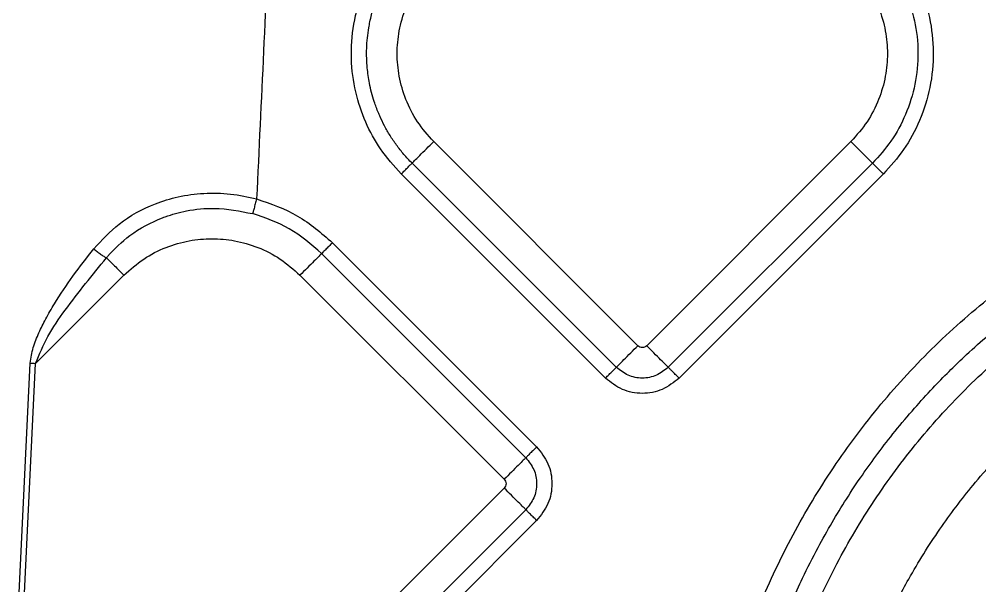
# Model space of a CAD drawing. Extents: x 832 to 912, y 781 to 934.
# Drawn here: x 865.679 to 868.777, y 832.644 to 834.473 of the extents above; entities that cross this region are included whole.
import ezdxf

# ---------------------------------------------------------------- set-up
doc = ezdxf.new("R2010")
doc.units = 0
doc.header["$MEASUREMENT"] = 0
doc.layers.add('1', color=4, linetype='Continuous')

# ---------------------------------------------------------------- blocks, each defined once
blk = doc.blocks.new('2026 SOVEREIGN HL')
at = {"layer": '1', "color": 3, "linetype": 'Continuous', "lineweight": 25}
for p, q in [((35.9451, 36.3246), (35.2863, 36.9834)), ((36.6322, 36.9834), (35.9734, 36.3246)), ((35.8754, 36.2548), (35.2166, 36.9137)), ((36.7019, 36.9137), (36.0431, 36.2548)), ((35.8405, 36.22), (35.1817, 36.8788)), ((36.7368, 36.8788), (36.078, 36.22)), ((34.9597, 36.6567), (35.6185, 35.9979)), ((34.9248, 36.6219), (35.5836, 35.9631)), ((34.0024, 36.2676), (34.287, 36.5522)), ((34.8551, 36.5522), (35.5139, 35.8933)), ((33.9493, 35.5271), (33.9848, 36.2685)), ((33.9669, 35.5263), (34.0024, 36.2676)), ((35.5139, 35.8651), (34.8551, 35.2062)), ((35.5836, 35.7953), (34.9248, 35.1365)), ((35.6185, 35.7605), (34.9597, 35.1017))]:
    blk.add_line(p, q, dxfattribs=at)
for radius in [1.7912, 1.7467]:
    blk.add_circle((38.5906, 34.5562), radius, dxfattribs=at)
for points, knots in [([(34.7595, 37.7505), (34.7522, 37.5919), (34.7375, 37.2746), (34.7226, 36.9572), (34.7152, 36.7985)], [0, 0, 0, 0, 0.499686, 1, 1, 1, 1]), ([(35.1817, 36.8788), (35.1584, 36.9049), (35.1129, 36.9556), (35.0641, 37.0462), (35.0311, 37.1444), (35.0173, 37.2517), (35.0252, 37.3634), (35.0564, 37.4724), (35.1079, 37.5731), (35.1573, 37.6287), (35.1817, 37.6561)], [0, 0, 0, 0, 0.121442, 0.236288, 0.355187, 0.480548, 0.610329, 0.741991, 0.872768, 1, 1, 1, 1]), ([(36.7368, 37.6561), (36.759, 37.6314), (36.8047, 37.5807), (36.8552, 37.4879), (36.8893, 37.3834), (36.9016, 37.2711), (36.8908, 37.1582), (36.8574, 37.0517), (36.8064, 36.9564), (36.7596, 36.9042), (36.7368, 36.8788)], [0, 0, 0, 0, 0.11509, 0.237016, 0.364589, 0.495522, 0.627141, 0.756681, 0.881633, 1, 1, 1, 1]), ([(35.2166, 36.9137), (35.2076, 36.923), (35.1899, 36.9415), (35.1664, 36.9715), (35.1456, 37.0022), (35.1275, 37.0337), (35.1155, 37.0586), (35.1044, 37.0847), (35.0915, 37.1194), (35.0789, 37.168), (35.0722, 37.2151), (35.0699, 37.2529), (35.07, 37.2851), (35.0722, 37.318), (35.0761, 37.3464), (35.0808, 37.3713), (35.0872, 37.3988), (35.099, 37.4376), (35.1159, 37.4784), (35.1352, 37.515), (35.1643, 37.563), (35.1943, 37.5963), (35.2166, 37.6212)], [0, 0, 0, 0, 0.049451, 0.097843, 0.145077, 0.191069, 0.2366, 0.250316, 0.299441, 0.377797, 0.441722, 0.480769, 0.522423, 0.564464, 0.606802, 0.63141, 0.661242, 0.714856, 0.78586, 0.829517, 0.872872, 1, 1, 1, 1]), ([(36.7019, 37.6212), (36.7221, 37.5988), (36.7637, 37.5526), (36.8097, 37.4681), (36.8408, 37.373), (36.852, 37.2708), (36.8421, 37.168), (36.8117, 37.0711), (36.7653, 36.9843), (36.7227, 36.9368), (36.7019, 36.9137)], [0, 0, 0, 0, 0.11509, 0.237016, 0.364588, 0.495523, 0.62714, 0.756681, 0.881633, 1, 1, 1, 1]), ([(35.2863, 36.9834), (35.2679, 37.0041), (35.2316, 37.0451), (35.1949, 37.1177), (35.1732, 37.1924), (35.1664, 37.2674), (35.1732, 37.3424), (35.1949, 37.4171), (35.2316, 37.4898), (35.2679, 37.5308), (35.2863, 37.5515)], [0, 0, 0, 0, 0.131359, 0.259988, 0.383484, 0.499999, 0.616515, 0.740011, 0.86864, 1, 1, 1, 1]), ([(36.6322, 37.5515), (36.6506, 37.5308), (36.6869, 37.4898), (36.7236, 37.4171), (36.7453, 37.3424), (36.7521, 37.2674), (36.7453, 37.1924), (36.7236, 37.1177), (36.6869, 37.0451), (36.6506, 37.0041), (36.6322, 36.9834)], [0, 0, 0, 0, 0.13136, 0.259989, 0.383485, 0.500001, 0.616516, 0.740012, 0.868641, 1, 1, 1, 1]), ([(36.1526, 34.5436), (36.1562, 34.6447), (36.1635, 34.8493), (36.2233, 35.1569), (36.313, 35.4382), (36.4275, 35.689), (36.5553, 35.9073), (36.7057, 36.1137), (36.8776, 36.3048), (37.0688, 36.4767), (37.275, 36.6271), (37.4933, 36.755), (37.7441, 36.8691), (38.0264, 36.9598), (38.334, 37.0174), (38.6133, 37.0344), (38.865, 37.023), (39.095, 36.9914), (39.3268, 36.9368), (39.5586, 36.8576), (39.7846, 36.7549), (40.003, 36.6271), (40.2087, 36.4766), (40.3997, 36.3048), (40.572, 36.1141), (40.7224, 35.9073), (40.85, 35.6885), (40.9647, 35.4379), (41.0547, 35.1563), (41.1141, 34.8485), (41.1214, 34.6439), (41.125, 34.5436)], [0, 0, 0, 0, 0.038804, 0.078587, 0.119976, 0.15202, 0.18431, 0.217063, 0.24999, 0.282916, 0.315675, 0.347916, 0.379997, 0.421396, 0.461541, 0.499961, 0.528628, 0.558239, 0.589065, 0.620002, 0.652217, 0.684321, 0.717083, 0.750014, 0.782853, 0.81569, 0.848104, 0.880026, 0.921409, 0.961475, 1, 1, 1, 1]), ([(35.2166, 36.9137), (35.2188, 36.9158), (35.2232, 36.9203), (35.2403, 36.9373), (35.2622, 36.9593), (35.2785, 36.9756), (35.2863, 36.9834)], [0, 0, 0, 0, 0.247942, 0.507921, 0.763553, 1, 1, 1, 1]), ([(36.7019, 36.9137), (36.6997, 36.9158), (36.6953, 36.9203), (36.6782, 36.9373), (36.6563, 36.9593), (36.64, 36.9756), (36.6322, 36.9834)], [0, 0, 0, 0, 0.247942, 0.507921, 0.763553, 1, 1, 1, 1]), ([(36.2432, 34.5436), (36.2445, 34.6023), (36.247, 34.7213), (36.2673, 34.8964), (36.299, 35.0664), (36.346, 35.2466), (36.396, 35.3897), (36.4436, 35.5037), (36.4797, 35.583), (36.5229, 35.6683), (36.5705, 35.7532), (36.6181, 35.8312), (36.6674, 35.9055), (36.7199, 35.9786), (36.7758, 36.0506), (36.835, 36.1209), (36.8933, 36.185), (36.9467, 36.2398), (37.0033, 36.2946), (37.0702, 36.3551), (37.1448, 36.4171), (37.2198, 36.4743), (37.2957, 36.5279), (37.3703, 36.5764), (37.4433, 36.62), (37.5089, 36.6564), (37.5615, 36.6835), (37.5974, 36.701), (37.6172, 36.7104), (37.6356, 36.719), (37.6564, 36.7285), (37.6796, 36.7388), (37.7536, 36.7707), (37.8694, 36.8144), (37.9903, 36.8504), (38.0623, 36.8688), (38.0943, 36.8765), (38.1243, 36.8833), (38.1522, 36.8893), (38.1781, 36.8945), (38.2504, 36.9083), (38.357, 36.9241), (38.4857, 36.9351), (38.5635, 36.9382), (38.6031, 36.9389), (38.617, 36.9391), (38.6286, 36.9392), (38.6928, 36.9393), (38.8121, 36.935), (38.9832, 36.9164), (39.1524, 36.8855), (39.3182, 36.843), (39.5168, 36.7764), (39.6599, 36.7127), (39.7508, 36.6655), (39.7636, 36.6587), (39.7801, 36.6499), (39.8076, 36.6348), (39.8483, 36.6117), (39.9193, 36.569), (39.9927, 36.5207), (40.0663, 36.4678), (40.125, 36.4229), (40.1886, 36.3709), (40.2564, 36.3114), (40.3179, 36.2528), (40.3735, 36.1962), (40.4235, 36.1423), (40.4763, 36.0813), (40.5315, 36.013), (40.5882, 35.937), (40.6359, 35.8673), (40.675, 35.806), (40.7058, 35.7549), (40.7375, 35.6992), (40.7702, 35.6379), (40.8029, 35.5718), (40.8341, 35.5034), (40.866, 35.4273), (40.9033, 35.3283), (40.941, 35.2105), (40.9724, 35.089), (40.9956, 34.9768), (41.0129, 34.8694), (41.0253, 34.7596), (41.0329, 34.6511), (41.0339, 34.5792), (41.0344, 34.5436)], [0, 0, 0, 0, 0.023383, 0.047422, 0.070185, 0.092293, 0.121595, 0.130536, 0.14154, 0.156318, 0.16863, 0.180356, 0.192743, 0.204173, 0.216212, 0.229076, 0.240814, 0.25074, 0.259593, 0.272217, 0.286663, 0.298265, 0.309802, 0.323701, 0.333721, 0.3437, 0.353632, 0.357288, 0.359645, 0.362345, 0.365384, 0.368762, 0.372476, 0.397505, 0.418066, 0.422733, 0.427108, 0.431192, 0.43499, 0.438504, 0.441735, 0.464331, 0.481397, 0.493209, 0.495367, 0.497214, 0.49875, 0.499977, 0.522817, 0.546284, 0.568562, 0.591305, 0.614469, 0.652005, 0.653593, 0.6553, 0.657786, 0.661056, 0.667785, 0.67647, 0.694057, 0.702797, 0.712619, 0.723525, 0.735513, 0.748579, 0.757385, 0.767153, 0.777877, 0.789547, 0.802149, 0.815666, 0.823217, 0.831146, 0.839447, 0.848777, 0.858823, 0.868815, 0.878749, 0.891722, 0.911008, 0.928006, 0.941742, 0.956664, 0.971354, 0.985802, 1, 1, 1, 1]), ([(35.1817, 36.8788), (35.1856, 36.8827), (35.1938, 36.8908), (35.2047, 36.9018), (35.2132, 36.9103), (35.2155, 36.9126), (35.2166, 36.9137)], [0, 0, 0, 0, 0.23644, 0.492097, 0.752057, 1, 1, 1, 1]), ([(36.7368, 36.8788), (36.7329, 36.8827), (36.7247, 36.8908), (36.7138, 36.9018), (36.7053, 36.9103), (36.703, 36.9126), (36.7019, 36.9137)], [0, 0, 0, 0, 0.2364378, 0.4920951, 0.7520558, 1, 1, 1, 1]), ([(36.3215, 34.5436), (36.3248, 34.6368), (36.3315, 34.8273), (36.3868, 35.1141), (36.4709, 35.3768), (36.5775, 35.6108), (36.6963, 35.8146), (36.8369, 36.0071), (36.9973, 36.1851), (37.1753, 36.3456), (37.3679, 36.4861), (37.5716, 36.605), (37.8056, 36.7114), (38.0683, 36.7961), (38.3552, 36.8494), (38.6388, 36.8665), (38.9224, 36.8494), (39.2093, 36.7961), (39.472, 36.7114), (39.706, 36.605), (39.9097, 36.4861), (40.1023, 36.3456), (40.2803, 36.1851), (40.4407, 36.0071), (40.5813, 35.8146), (40.7001, 35.6108), (40.8067, 35.3768), (40.8908, 35.1141), (40.9461, 34.8273), (40.9528, 34.6368), (40.9561, 34.5436)], [0, 0, 0, 0, 0.0384026, 0.0784697, 0.1199757, 0.1518877, 0.1843034, 0.2170641, 0.2499999, 0.2829358, 0.3156965, 0.3481123, 0.3800243, 0.4215303, 0.4615974, 0.5, 0.5384026, 0.5784697, 0.6199757, 0.6518877, 0.6843035, 0.7170642, 0.7500001, 0.7829359, 0.8156966, 0.8481123, 0.8800243, 0.9215303, 0.9615974, 1, 1, 1, 1]), ([(34.1899, 36.6369), (34.216, 36.6651), (34.2725, 36.7262), (34.3696, 36.7787), (34.4635, 36.8073), (34.5455, 36.8183), (34.6312, 36.8168), (34.6874, 36.8046), (34.7152, 36.7985)], [0, 0, 0, 0, 0.198802, 0.43011, 0.562705, 0.705852, 0.854342, 1, 1, 1, 1]), ([(34.7152, 36.7985), (34.7137, 36.7931), (34.7107, 36.782), (34.7067, 36.7671), (34.7035, 36.7554), (34.7027, 36.7524), (34.7023, 36.7509)], [0, 0, 0, 0, 0.236453, 0.492097, 0.752057, 1, 1, 1, 1]), ([(34.7152, 36.7985), (34.7608, 36.7827), (34.8516, 36.7514), (34.9238, 36.6882), (34.9597, 36.6567)], [0, 0, 0, 0, 0.5028527, 1, 1, 1, 1]), ([(34.2309, 36.6083), (34.2321, 36.6097), (34.2545, 36.6362), (34.3096, 36.6877), (34.377, 36.7247), (34.4395, 36.7479), (34.4945, 36.7629), (34.5904, 36.7727), (34.6613, 36.7589), (34.7023, 36.7509)], [0, 0, 0, 0, 0.010816, 0.201385, 0.433173, 0.449825, 0.586929, 0.761672, 1, 1, 1, 1]), ([(34.9248, 36.6219), (34.8913, 36.6511), (34.8255, 36.7086), (34.7429, 36.737), (34.7023, 36.7509)], [0, 0, 0, 0, 0.508544, 1, 1, 1, 1]), ([(34.287, 36.5522), (34.3077, 36.5705), (34.3486, 36.6069), (34.4213, 36.6435), (34.496, 36.6652), (34.571, 36.672), (34.646, 36.6652), (34.7207, 36.6435), (34.7934, 36.6069), (34.8344, 36.5705), (34.8551, 36.5522)], [0, 0, 0, 0, 0.131359, 0.259989, 0.383484, 0.5, 0.616516, 0.74001, 0.86864, 1, 1, 1, 1]), ([(34.9597, 36.6567), (34.9557, 36.6528), (34.9476, 36.6447), (34.9366, 36.6337), (34.9281, 36.6252), (34.9259, 36.623), (34.9248, 36.6219)], [0, 0, 0, 0, 0.236449, 0.492096, 0.752058, 1, 1, 1, 1]), ([(33.9848, 36.2685), (33.9873, 36.2853), (33.9924, 36.3194), (34.0125, 36.3661), (34.0353, 36.4131), (34.0712, 36.4746), (34.1221, 36.5507), (34.1671, 36.608), (34.1899, 36.6369)], [0, 0, 0, 0, 0.118197, 0.238935, 0.35453, 0.486079, 0.740412, 1, 1, 1, 1]), ([(34.1899, 36.6369), (34.1935, 36.634), (34.2007, 36.6281), (34.2118, 36.6199), (34.2224, 36.6129), (34.228, 36.6098), (34.2309, 36.6083)], [0, 0, 0, 0, 0.250005, 0.499991, 0.749993, 1, 1, 1, 1]), ([(36.5481, 34.5436), (36.5481, 34.5503), (36.5482, 34.5763), (36.5496, 34.6336), (36.5542, 34.7096), (36.5622, 34.7888), (36.5717, 34.8584), (36.583, 34.9254), (36.5951, 34.985), (36.6074, 35.0383), (36.6191, 35.0842), (36.6319, 35.1301), (36.6458, 35.1759), (36.661, 35.2217), (36.6773, 35.2676), (36.6983, 35.3223), (36.7225, 35.3802), (36.7624, 35.467), (36.8236, 35.5847), (36.9148, 35.7306), (37.0287, 35.8818), (37.1285, 35.9913), (37.2076, 36.0678), (37.2555, 36.1113), (37.3036, 36.1524), (37.3516, 36.1911), (37.3995, 36.2274), (37.4471, 36.2614), (37.4988, 36.2963), (37.5518, 36.3298), (37.603, 36.3599), (37.6442, 36.3827), (37.6762, 36.3996), (37.7077, 36.4156), (37.7375, 36.4301), (37.7692, 36.4449), (37.7989, 36.4582), (37.8326, 36.4726), (37.8727, 36.4889), (37.9187, 36.5064), (37.97, 36.5245), (38.0236, 36.5418), (38.0793, 36.5581), (38.1371, 36.5733), (38.197, 36.5873), (38.2564, 36.5993), (38.3235, 36.6108), (38.3872, 36.6195), (38.451, 36.6261), (38.5083, 36.6305), (38.5716, 36.6336), (38.6884, 36.6355), (38.85, 36.6271), (39.0448, 36.5973), (39.2137, 36.5559), (39.3545, 36.5095), (39.4667, 36.4644), (39.5511, 36.4252), (39.6034, 36.3986), (39.6297, 36.3845), (39.6374, 36.3803), (39.6425, 36.3775), (39.6715, 36.3615), (39.7192, 36.3338), (39.7776, 36.2969), (39.8272, 36.2636), (39.8745, 36.23), (39.9248, 36.192), (39.9836, 36.1448), (40.0437, 36.0925), (40.0962, 36.043), (40.1374, 36.0017), (40.1828, 35.954), (40.2423, 35.8865), (40.3078, 35.804), (40.3684, 35.719), (40.4251, 35.6311), (40.4809, 35.5343), (40.5328, 35.4311), (40.5768, 35.3303), (40.6159, 35.2264), (40.6493, 35.1205), (40.6753, 35.0188), (40.692, 34.9385), (40.7041, 34.869), (40.7146, 34.7955), (40.7236, 34.7074), (40.7287, 34.621), (40.7293, 34.5656), (40.7295, 34.5436)], [0, 0, 0, 0, 0.003057, 0.011878, 0.026159, 0.037834, 0.04823, 0.058274, 0.068843, 0.07602, 0.083243, 0.090499, 0.097778, 0.105123, 0.112534, 0.120008, 0.13189, 0.1412, 0.163626, 0.19249, 0.219684, 0.249986, 0.260075, 0.269936, 0.279563, 0.288954, 0.298105, 0.307014, 0.315678, 0.326613, 0.335651, 0.342807, 0.348098, 0.352215, 0.358925, 0.363243, 0.368197, 0.373781, 0.379987, 0.387982, 0.396267, 0.404836, 0.413678, 0.422785, 0.432145, 0.441748, 0.450494, 0.463246, 0.471074, 0.479833, 0.489491, 0.500011, 0.53318, 0.563297, 0.589873, 0.612532, 0.630995, 0.645073, 0.655028, 0.657799, 0.658706, 0.659009, 0.660488, 0.673799, 0.684199, 0.692052, 0.701111, 0.710709, 0.720843, 0.735551, 0.747102, 0.753777, 0.762217, 0.777183, 0.794842, 0.810298, 0.824869, 0.842605, 0.861351, 0.877617, 0.89278, 0.912085, 0.928275, 0.940728, 0.949561, 0.960474, 0.974675, 0.98998, 1, 1, 1, 1]), ([(34.0024, 36.2676), (34.0146, 36.2969), (34.04, 36.3579), (34.1187, 36.4711), (34.1855, 36.5528), (34.2309, 36.6083)], [0, 0, 0, 0, 0.229849, 0.477741, 1, 1, 1, 1]), ([(34.2309, 36.6083), (34.2346, 36.6045), (34.242, 36.5971), (34.2564, 36.5827), (34.2716, 36.5676), (34.2819, 36.5572), (34.287, 36.5522)], [0, 0, 0, 0, 0.261411, 0.5195, 0.76746, 1, 1, 1, 1]), ([(34.9248, 36.6219), (34.9226, 36.6197), (34.9181, 36.6152), (34.9011, 36.5982), (34.8792, 36.5763), (34.8629, 36.56), (34.8551, 36.5522)], [0, 0, 0, 0, 0.2479427, 0.5079217, 0.7635538, 1, 1, 1, 1]), ([(35.8754, 36.2548), (35.8776, 36.257), (35.8821, 36.2615), (35.8991, 36.2785), (35.921, 36.3005), (35.9373, 36.3167), (35.9451, 36.3246)], [0, 0, 0, 0, 0.247942, 0.507925, 0.763557, 1, 1, 1, 1]), ([(35.9734, 36.3246), (35.9713, 36.3229), (35.9672, 36.3197), (35.9592, 36.3182), (35.9513, 36.3197), (35.9472, 36.3229), (35.9451, 36.3246)], [0, 0, 0, 0, 0.2502324, 0.5, 0.7497676, 1, 1, 1, 1]), ([(36.0431, 36.2548), (36.0409, 36.257), (36.0365, 36.2615), (36.0195, 36.2785), (35.9975, 36.3004), (35.9812, 36.3167), (35.9734, 36.3246)], [0, 0, 0, 0, 0.247334, 0.507093, 0.762967, 1, 1, 1, 1]), ([(33.9848, 36.2685), (33.9877, 36.2683), (33.9934, 36.268), (33.9994, 36.2678), (34.0024, 36.2676)], [0, 0, 0, 0, 0.499992, 1, 1, 1, 1]), ([(35.8405, 36.22), (35.8444, 36.2239), (35.8526, 36.232), (35.8635, 36.243), (35.872, 36.2515), (35.8743, 36.2537), (35.8754, 36.2548)], [0, 0, 0, 0, 0.236454, 0.492102, 0.752057, 1, 1, 1, 1]), ([(36.0431, 36.2548), (36.0308, 36.2452), (36.0063, 36.2258), (35.9592, 36.2172), (35.9122, 36.2258), (35.8877, 36.2452), (35.8754, 36.2548)], [0, 0, 0, 0, 0.249876, 0.500013, 0.750139, 1, 1, 1, 1]), ([(36.078, 36.22), (36.0738, 36.2241), (36.0656, 36.2324), (36.0547, 36.2432), (36.0464, 36.2515), (36.0442, 36.2537), (36.0431, 36.2548)], [0, 0, 0, 0, 0.25001, 0.500012, 0.750007, 1, 1, 1, 1]), ([(36.078, 36.22), (36.0606, 36.2063), (36.0259, 36.1788), (35.9592, 36.1668), (35.8926, 36.1788), (35.8579, 36.2063), (35.8405, 36.22)], [0, 0, 0, 0, 0.2500701, 0.5000177, 0.7499333, 1, 1, 1, 1]), ([(35.6185, 35.9979), (35.6143, 35.9938), (35.606, 35.9855), (35.5952, 35.9747), (35.5869, 35.9664), (35.5847, 35.9642), (35.5836, 35.9631)], [0, 0, 0, 0, 0.2500126, 0.5000117, 0.7500035, 1, 1, 1, 1]), ([(35.6185, 35.9979), (35.6322, 35.9806), (35.6596, 35.9458), (35.6717, 35.8792), (35.6596, 35.8126), (35.6322, 35.7778), (35.6185, 35.7605)], [0, 0, 0, 0, 0.250071, 0.500015, 0.749934, 1, 1, 1, 1]), ([(35.5836, 35.9631), (35.5814, 35.9609), (35.577, 35.9564), (35.56, 35.9394), (35.538, 35.9175), (35.5217, 35.9012), (35.5139, 35.8933)], [0, 0, 0, 0, 0.247333, 0.507095, 0.762966, 1, 1, 1, 1]), ([(35.5836, 35.9631), (35.5933, 35.9508), (35.6126, 35.9263), (35.6212, 35.8792), (35.6126, 35.8321), (35.5933, 35.8076), (35.5836, 35.7953)], [0, 0, 0, 0, 0.249878, 0.500014, 0.750139, 1, 1, 1, 1]), ([(35.5139, 35.8933), (35.5155, 35.8913), (35.5188, 35.8871), (35.5202, 35.8792), (35.5188, 35.8713), (35.5155, 35.8671), (35.5139, 35.8651)], [0, 0, 0, 0, 0.250232, 0.500018, 0.749768, 1, 1, 1, 1]), ([(35.5836, 35.7953), (35.5814, 35.7975), (35.5769, 35.802), (35.5599, 35.819), (35.538, 35.841), (35.5217, 35.8572), (35.5139, 35.8651)], [0, 0, 0, 0, 0.247941, 0.507924, 0.763556, 1, 1, 1, 1]), ([(35.6185, 35.7605), (35.6145, 35.7644), (35.6064, 35.7725), (35.5954, 35.7835), (35.5869, 35.792), (35.5847, 35.7942), (35.5836, 35.7953)], [0, 0, 0, 0, 0.236448, 0.492098, 0.752055, 1, 1, 1, 1])]:
    blk.add_open_spline(points, degree=3, knots=knots, dxfattribs=at)

msp = doc.modelspace()

# ---------------------------------------------------------------- block references
at = {"layer": '1'}
msp.add_blockref('2026 SOVEREIGN HL', (831.7292, 797.0948), dxfattribs=at)

doc.saveas('drawing.dxf')
